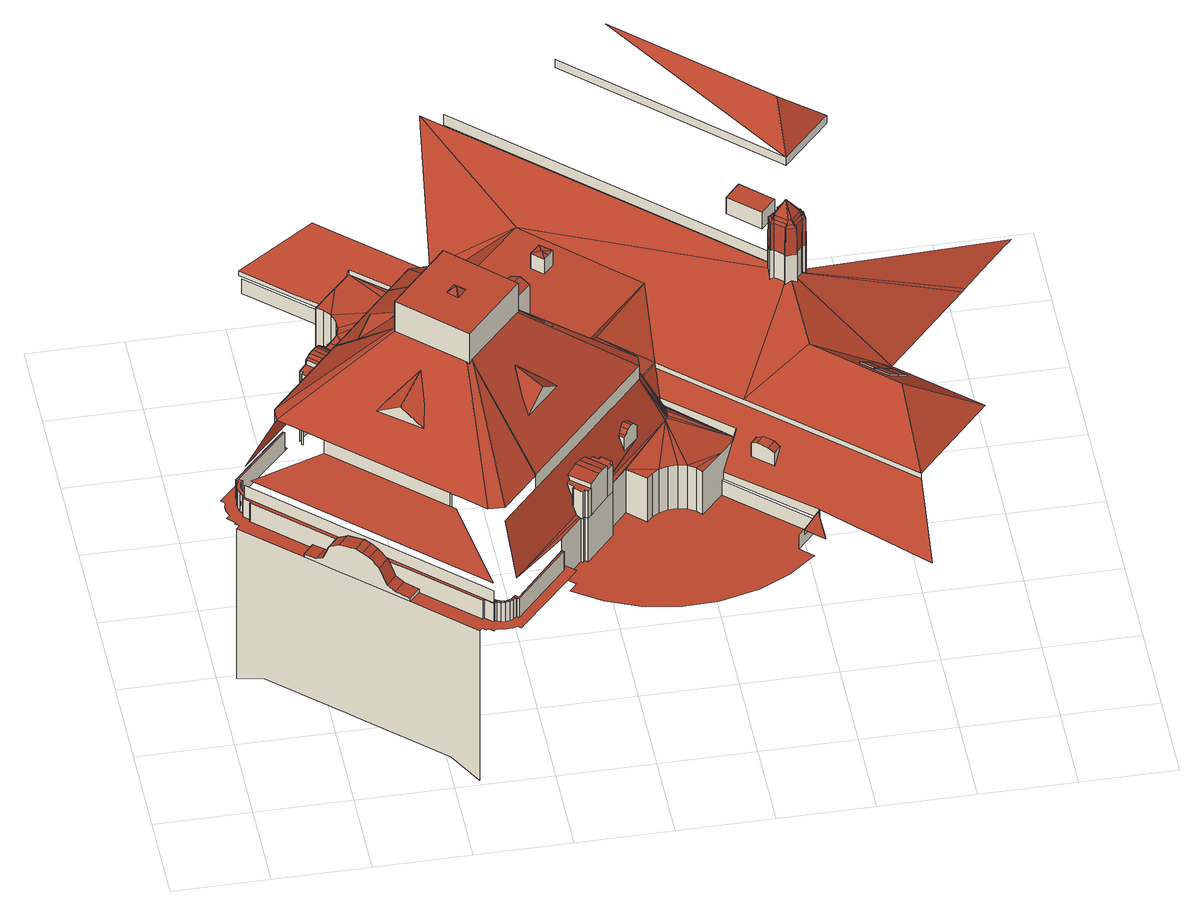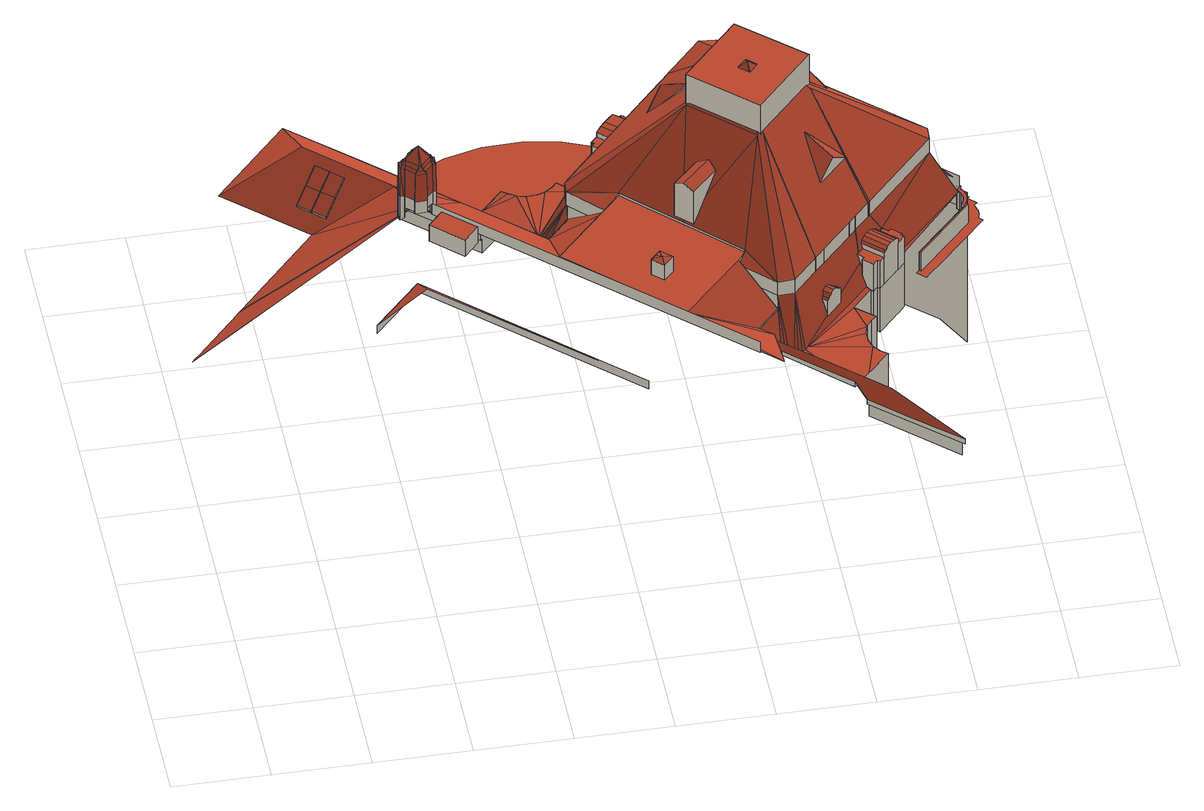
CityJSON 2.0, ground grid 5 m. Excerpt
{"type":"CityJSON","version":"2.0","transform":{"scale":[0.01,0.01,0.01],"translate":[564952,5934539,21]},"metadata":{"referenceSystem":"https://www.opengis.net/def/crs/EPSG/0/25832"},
"CityObjects":{
"building1":{"type":"Building","attributes":{"Grundfläche 2D":"3936.063557","Grundhöhe NN":"15.115"},"children":["building1-1","building1-2","building1-3","building1-4","building1-5","building1-6","building1-7","building1-8","building1-9","building1-10","building1-11","building1-12","building1-13","building1-14","building1-15","building1-16","building1-17","building1-18","building1-19","building1-20","building1-21","building1-22"],"geometry":[{"type":"MultiSurface","lod":"3","boundaries":[[[0,1,2,3,4,5,6,7,8,9,10,11,12,13]],[[14,15,16,17,18,19,20,21,22,23,24,25,26,27,28,29]],[[30,31,32,33,34,35]],[[36,37,38,39,40,41,42,43,44,45,46,47,10,9,8,7,6,5,48,49,50,51,52,53,54,55,56,57,58,59,60,61,62,63,64,65,66,67,68,69,70,71,72,73,74,75,76,77,78,79,80,81,82,83,84,85,86,87,88,25,24,23,22,21,20,89,90,91,92,93,94,95,96,97,98,99,100,101,102,103,104,105,106,107,108,109,110,111]],[[112,113,114,115]],[[116,113,112]],[[117,118,119,120]],[[121,122,123,124,125,126]],[[127,128,129,130,32,31,30,131,132,133]],[[134,135,136,137,138,139,140,141,35,34,33,142,143,144,145,146,147,148,149,150,151],[152,153,154,155,156]],[[157,115,114,158]],[[134,159,160,158,114,136,135]],[[161,162,163,164,165,166,167,168,169,170,171,172,173,174,175]],[[124,176,177,178,172,171,170,169,168,167,166,165,179,117,120]],[[180,181,112,115,182]],[[112,181,183]],[[184,180,182,185]],[[183,184,185,186]],[[121,113,116,187,188,189,190,123,122]],[[32,130,191,33]],[[115,192,193,185,182]],[[142,33,191]],[[130,129,194,195,142,191]],[[196,186,185]],[[192,115,157]],[[183,197,198,187,116,112]],[[196,185,193]],[[158,199,200,201]],[[158,201,157]],[[202,198,197,183,186,203,204]],[[178,205,173,172]],[[206,199,158]],[[178,177,176,207,208,205]],[[124,209,207,176]],[[210,211,209,124]],[[210,124,123]],[[212,198,202,213]],[[202,214,215,213]],[[216,212,213,215]],[[187,198,212]],[[217,216,215,214]],[[187,212,216]],[[187,216,217]],[[218,219,220,221,217,214,222,223,224,225]],[[226,227,211,210]],[[219,218,228]],[[228,218,225,229]],[[230,231,232,233]],[[151,234,235,236,159,134]],[[237,238,239,240,241,229,225,224,223,222,214,202,204,203,186,196,242,243,244,245,246,247,248,249,206,158,160,250,251]],[[233,232,227,226]],[[252,230,233,226]],[[252,253,231,230]],[[123,190,226,210]],[[254,255,253,252]],[[256,257,258,259]],[[259,258,260,261]],[[262,263,255,254]],[[264,265,266,267]],[[261,260,263,262]],[[268,269,270,271,272]],[[234,151,150,149,273,274,275]],[[276,256,259,261]],[[277,278,228,229,241,279]],[[160,159,236,280,281,250]],[[226,190,252]],[[188,187,217,221,220,219,228,278,277,282,283,284,285,286,287,190,189]],[[262,254,190,261]],[[252,190,254]],[[241,240,279]],[[288,277,279,240]],[[277,288,282]],[[289,290,291,292,293,294,274,273]],[[295,296,297]],[[272,271,267,266,257,256,276,298,299]],[[296,300,297]],[[284,283,282,288,240,239,238,237]],[[301,295,297]],[[300,302,297]],[[303,301,297]],[[302,304,297]],[[236,235,305,280],[302,300,296,295,301,303,306,304]],[[306,303,297]],[[307,308,309]],[[310,274,294]],[[311,284,237,312]],[[284,311,285]],[[313,311,312,314]],[[311,313,285]],[[285,313,314,315]],[[314,316,315]],[[237,251,312]],[[306,297,304]],[[317,318,307]],[[319,317,307]],[[317,319,310,294]],[[298,276,261,190,287,320,299]],[[272,299,321,322,323,324,325,326,269,268]],[[327,286,285,315,316]],[[328,329,305,235,234,275]],[[320,321,299]],[[316,314,312,251,327]],[[250,281,330,331,332,327,251]],[[333,334,335,336,74,73,337]],[[338,287,286]],[[335,334,339,340,341,336]],[[330,281,280,305,329,342]],[[343,338,286]],[[320,287,338,343,344]],[[331,330,342,345]],[[344,343,286]],[[321,320,346,322]],[[347,286,327,332]],[[320,344,348,349]],[[344,286,347,348]],[[320,349,346]],[[332,331,350]],[[346,347,351,352]],[[348,347,349]],[[351,347,353]],[[334,333,354,355]],[[349,347,346]],[[356,353,347,332]],[[355,354,357,358]],[[359,360,361,362,363,331,345,364,365]],[[358,357,366,367]],[[346,323,322]],[[368,369,352,351]],[[370,350,371]],[[352,369,323,346]],[[372,356,332,350,370]],[[319,307,309,373,374,341,375,376,377,378,379,380,381,382,383,384,385],[386,387,376]],[[370,388,372]],[[356,372,388]],[[389,390,391,350,331,363]],[[275,274,310,392,393,394,395,396,397,328],[398,399,400,401,402]],[[324,323,369]],[[388,403,368,351,353,356]],[[404,405,406,407,408,409,339,334,355,358,367]],[[377,376,375,341,340,339]],[[405,404,367,366,410,406]],[[368,403,411]],[[342,329,328,397,396,412,413,345]],[[414,415,364,345,416,391,417]],[[417,391,390]],[[416,418,371,350,391]],[[406,410,419,407]],[[409,408,407,419,420,421]],[[409,421,422,339]],[[319,385,383,382,381,380,379,378,396,395,394,393,392,310]],[[403,423,424,425,411]],[[418,426,427,403,388,370,371]],[[339,422,428,429]],[[429,377,339]],[[416,345,413]],[[429,428,430,431]],[[418,416,432]],[[376,387,386]],[[433,434,435,436,437,438,439,440,441,442,443,444,445,446,447,448,449,450,451,452,453,454,430,428,422,421,420,419,410,366,357,354,333,337,455,456,457,458,459,460,461]],[[431,430,454,462]],[[429,431,462,463]],[[464,465,432,416]],[[463,377,429]],[[462,454,453,463]],[[463,453,452,466]],[[416,413,464]],[[466,467,377,463]],[[468,469,470,465,464,412]],[[466,452,451,467]],[[471,470,469]],[[378,468,412,396]],[[472,465,470,471]],[[471,469,468,473]],[[464,413,412]],[[378,474,468]],[[467,451,450,475]],[[476,473,468]],[[475,377,467]],[[377,477,378]],[[472,427,465]],[[426,465,427]],[[475,450,449,478]],[[378,477,474]],[[478,449,448,479]],[[471,473,480,472]],[[468,474,481]],[[468,482,476]],[[468,481,483]],[[468,484,482]],[[468,483,484]],[[473,476,485,480]],[[486,478,479]],[[476,487,485]],[[488,480,485]],[[475,478,486]],[[489,483,481,474]],[[486,490,489,477,377,475]],[[491,492,493,494,424,423,403]],[[495,496,497,498]],[[499,500,501,490,486,479,448,447]],[[474,477,489]],[[476,482,489]],[[484,483,489]],[[482,484,489]],[[487,476,489,502]],[[489,490,502]],[[503,504,505,492,491,403,427,472]],[[499,447,446,506]],[[501,500,507,508]],[[506,446,445,509]],[[510,511,512,513,514,515]],[[516,513,512,511,508,507,517,518]],[[515,514,519,510]],[[520,521,522,523,504,503,472,480,488,524,525]],[[520,525,524,488,485,487,502,490,501,508,526,527,528,529,521]],[[523,522,530,531,504]],[[492,505,504,531,532]],[[533,534,535,536]],[[537,538,492,532,531]],[[539,492,540,541]],[[540,492,542,543]],[[540,543,541]],[[542,544,543]],[[543,545,541]],[[539,541,546]],[[543,544,545]],[[530,547,537,531]],[[548,549,533]],[[538,537,550,551,492]],[[547,530,522]],[[552,542,492,551,550]],[[548,533,553]],[[553,533,536,554]],[[541,545,544,542,552,555,556,557,558,559,560,561,492,539,546]],[[562,492,561,560]]],"semantics":{"surfaces":[{"type":"WallSurface"},{"type":"RoofSurface"}],"values":[0,0,0,1,0,1,0,1,1,1,1,1,0,1,0,1,0,0,1,0,1,1,0,1,1,1,1,1,1,0,0,1,0,0,0,1,0,1,0,1,0,1,1,0,0,1,0,0,0,1,0,1,0,1,0,0,0,0,0,0,0,1,1,0,0,1,1,1,1,1,0,1,1,1,0,1,0,1,1,1,1,1,1,1,1,0,1,0,1,0,1,1,1,1,1,0,1,1,0,0,0,1,1,0,1,1,0,1,1,1,1,0,0,1,1,1,1,0,1,0,0,1,0,0,1,0,0,0,0,1,1,1,0,0,1,1,0,1,1,1,0,1,1,1,1,0,0,0,0,0,1,1,0,1,1,0,0,1,1,0,1,1,1,0,0,1,1,0,0,0,0,1,0,1,1,0,1,1,1,1,1,0,1,0,0,1,1,1,1,1,1,1,0,0,1,1,1,1,0,0,1,1,1,1,0,0,1,0,0,0,1,0,1,0,1,1,1,0,1,1,1,1,1,1,1,1,1,1,1,1,1,1,0,1,1]}}]},
"building1-1":{"type":"BuildingInstallation","parents":["building1"],"geometry":[{"type":"MultiSurface","lod":"3","boundaries":[[[563,564,565,566]],[[565,567,568,566]],[[569,570,571,572]],[[570,573,574,575,576,571]],[[574,577,578,575]],[[577,579,580,578]],[[579,581,582,580]],[[583,584,585,586]],[[584,587,588,585]],[[572,589,568,567,569]],[[586,590,582,581,583]],[[591,9,564,563]],[[583,581,579,577,574,573,570,569,567,565,564,9,8,7,6,587,584]],[[592,588,587,6]],[[593,594,595,589,572,571,576,575,578,580,582,590]]],"semantics":{"surfaces":[{"type":"RoofSurface"},{"type":"WallSurface"}],"values":[0,0,0,0,0,0,0,0,0,0,0,1,1,1,1]}}]},
"building1-2":{"type":"BuildingInstallation","parents":["building1"],"geometry":[{"type":"MultiSurface","lod":"3","boundaries":[[[596,597,598,599,600,601,116,602,603,604,605,606,607]],[[166,165,606,605]],[[179,117,596,607]],[[165,179,607,606]],[[117,120,126,122,608,600,599,598,597,596]],[[608,609,601,600]],[[116,601,609]]],"semantics":{"surfaces":[{"type":"RoofSurface"},{"type":"WallSurface"}],"values":[0,1,1,1,1,1,1]}}]},
"building1-3":{"type":"BuildingInstallation","parents":["building1"],"geometry":[{"type":"MultiSurface","lod":"3","boundaries":[[[610,611,612,613,614,615,616,617,618]],[[615,619,620,621]],[[621,616,615]],[[620,619,622,623,624]],[[622,625,626,627,623]],[[626,625,628,629,630]],[[629,628,631,632,633,634]],[[635,636,632]],[[636,637,632]],[[637,633,632]],[[26,637,636]],[[638,637,26]],[[639,640,641,642,643,644,645,646,647,648,649,650,589,595,594,593,590,651,652,653,654,655,638,26,656,657,19,658,659,660,661,662,663,664,665,666,667,668,669,670,671,672,673,674]],[[675,75,610,618]],[[76,77,612,611,610,75]],[[78,79,614,613,612,77]],[[80,615,614,79]],[[81,619,615,80]],[[82,622,619,81]],[[83,625,622,82]],[[83,84,628,625]],[[85,86,632,631,628,84]],[[87,635,632,86]],[[88,25,26,636,635,87]],[[23,22,21,20,19,657,656,26,25,24]],[[89,658,19,20]],[[90,659,658,89]],[[91,660,659,90]],[[92,661,660,91]],[[93,662,661,92]],[[94,663,662,93]],[[95,664,663,94]],[[96,665,664,95]],[[97,98,667,666,665,96]],[[98,99,100,668,667]],[[100,676,669,668]],[[677,672,671,670,669,676,678,679]],[[673,672,677,680]],[[680,681,674,673]],[[681,682,639,674]],[[683,641,640,639,682,684]],[[685,643,642,641,683,686]],[[687,645,644,643,685,688]],[[646,645,687,689]],[[689,690,647,646]],[[690,691,648,647]],[[691,692,649,648]],[[692,693,650,649]],[[563,566,568,589,650,693,591]],[[586,585,588,592,694,653,652,651,590]],[[694,695,654,653]],[[696,638,655,654,695,697]],[[633,637,698,699]],[[637,638,696,698]],[[699,700,701,629,634,633]],[[702,626,630,629,701,703]],[[702,704,627,626]],[[623,627,704,705]],[[706,620,624,623,705,707]],[[706,708,621,620]],[[708,709,616,621]],[[617,616,709,710]],[[710,675,618,617]]],"semantics":{"surfaces":[{"type":"RoofSurface"},{"type":"WallSurface"}],"values":[0,0,0,0,0,0,0,0,0,0,0,0,0,1,1,1,1,1,1,1,1,1,1,1,1,1,1,1,1,1,1,1,1,1,1,1,1,1,1,1,1,1,1,1,1,1,1,1,1,1,1,1,1,1,1,1,1,1,1,1,1,1,1]}}]},
"building1-4":{"type":"BuildingInstallation","parents":["building1"],"geometry":[{"type":"MultiSurface","lod":"3","boundaries":[[[711,152,156,712]],[[711,712,155,154]],[[156,155,712]],[[154,153,711]],[[153,152,711]]],"semantics":{"surfaces":[{"type":"RoofSurface"},{"type":"WallSurface"}],"values":[0,0,1,1,1]}}]},
"building1-5":{"type":"BuildingInstallation","parents":["building1"],"geometry":[{"type":"MultiSurface","lod":"3","boundaries":[[[713,714,715]],[[714,716,715]],[[716,717,715]],[[718,719,720]],[[721,722,723,720,719]],[[724,722,721,725]],[[726,724,725,727]],[[728,729,730,731,732,733,734]],[[726,727,732,731,730]],[[715,717,718,720,723,735,736,737]],[[738,729,728,734,733,739,740,741]],[[724,726,730,729,738,171,170,169,168,167,166,605,735,723,722]],[[605,604,603,602,713,715,737,736,735]]],"semantics":{"surfaces":[{"type":"RoofSurface"},{"type":"WallSurface"}],"values":[0,0,0,0,0,0,0,0,0,0,1,1,1]}}]},
"building1-6":{"type":"BuildingInstallation","parents":["building1"],"geometry":[{"type":"MultiSurface","lod":"3","boundaries":[[[741,740,739,742,743,744,745,746,747,748,749,738]],[[743,742,187,750]],[[750,751,744,743]],[[123,124,176,746,745,744,751]],[[178,172,749,748]],[[176,177,178,748,747,746]],[[172,171,738,749]]],"semantics":{"surfaces":[{"type":"RoofSurface"},{"type":"WallSurface"}],"values":[0,1,1,1,1,1,1]}}]},
"building1-7":{"type":"BuildingInstallation","parents":["building1"],"geometry":[{"type":"MultiSurface","lod":"3","boundaries":[[[201,200,157]],[[200,199,157]],[[248,752,753,157,199,206,249]],[[244,753,752,246,245]],[[196,753,244,243,242]],[[196,193,753]],[[193,192,157]],[[193,157,753]],[[248,247,752]],[[247,246,752]]],"semantics":{"surfaces":[{"type":"RoofSurface"},{"type":"WallSurface"}],"values":[0,0,0,0,1,1,1,1,1,1]}}]},
"building1-8":{"type":"BuildingInstallation","parents":["building1"],"geometry":[{"type":"MultiSurface","lod":"3","boundaries":[[[754,755,756,757,758]],[[759,760,761,762]],[[763,759,762,764]],[[765,766,767,768,763,764,769]],[[770,771,765,769]],[[754,761,760,755]],[[772,773,774,775,770,769,764,762,761,754,758]],[[771,770,775,188]],[[772,758,757,756,189]]],"semantics":{"surfaces":[{"type":"RoofSurface"},{"type":"WallSurface"}],"values":[0,0,0,0,0,0,1,1,1]}}]},
"building1-9":{"type":"BuildingInstallation","parents":["building1"],"geometry":[{"type":"MultiSurface","lod":"3","boundaries":[[[402,776,777,398]],[[777,776,401,400]],[[402,401,776]],[[400,399,777]],[[399,398,777]]],"semantics":{"surfaces":[{"type":"RoofSurface"},{"type":"WallSurface"}],"values":[0,0,1,1,1]}}]},
"building1-10":{"type":"BuildingInstallation","parents":["building1"],"geometry":[{"type":"MultiSurface","lod":"3","boundaries":[[[778,779,780,781,782,783,784,785,786,787,788,789]],[[355,358,779,778]],[[367,404,781,780]],[[786,785,790]],[[790,791,787,786]],[[375,340,334,355,778,789,788,787,791]],[[358,367,780,779]]],"semantics":{"surfaces":[{"type":"RoofSurface"},{"type":"WallSurface"}],"values":[0,1,1,1,1,1,1]}}]},
"building1-11":{"type":"BuildingInstallation","parents":["building1"],"geometry":[{"type":"MultiSurface","lod":"3","boundaries":[[[792,793,794,795,796,797,798]],[[799,797,796,800]],[[800,801,802,803,804,805,806,799]],[[797,799,806,805,781,404,405,807,798]],[[807,808,809,810,811,795,794,793,792,798]],[[784,783,782,781,805,804,803,802]]],"semantics":{"surfaces":[{"type":"RoofSurface"},{"type":"WallSurface"}],"values":[0,0,0,1,1,1]}}]},
"building1-12":{"type":"BuildingInstallation","parents":["building1"],"geometry":[{"type":"MultiSurface","lod":"3","boundaries":[[[812,813,362,361,360]],[[812,360,359,365,814]],[[813,389,363,362]],[[414,814,365,364,415]],[[417,390,389,813,812,814,414]]],"semantics":{"surfaces":[{"type":"RoofSurface"},{"type":"WallSurface"}],"values":[0,0,1,1,1]}}]},
"building1-13":{"type":"BuildingInstallation","parents":["building1"],"geometry":[{"type":"MultiSurface","lod":"3","boundaries":[[[815,816,817,818,819,811,810,809,808,807,820,821]],[[405,406,820,807]],[[407,408,409,816,815,821]],[[406,407,821,820]],[[409,339,376,822,817,816]],[[822,823,818,817]],[[823,819,818]]],"semantics":{"surfaces":[{"type":"RoofSurface"},{"type":"WallSurface"}],"values":[0,1,1,1,1,1,1]}}]},
"building1-14":{"type":"BuildingInstallation","parents":["building1"],"geometry":[{"type":"MultiSurface","lod":"3","boundaries":[[[824,825,826]],[[827,828,829]],[[830,831,827,829]],[[825,831,830]],[[825,830,826]],[[830,832,826]],[[833,834,835,836]],[[837,833,836,838]],[[839,837,838,840]],[[841,839,840,842,843,844]],[[834,829,828,835]],[[839,841,845,846,847,848,386,830,829,834,833,837]],[[386,387,832,830]],[[826,832,387,849]],[[844,843,845,841]],[[824,826,849]]],"semantics":{"surfaces":[{"type":"RoofSurface"},{"type":"WallSurface"}],"values":[0,0,0,0,0,0,0,0,0,0,0,1,1,1,1,1]}}]},
"building1-15":{"type":"BuildingInstallation","parents":["building1"],"geometry":[{"type":"MultiSurface","lod":"3","boundaries":[[[850,851,852,853,854]],[[852,855,856,857,853]],[[858,859,851,850,860]],[[859,858,861]],[[855,861,856]],[[859,861,855]],[[851,862,852]],[[855,852,862]],[[859,862,851]],[[859,855,862]],[[853,863,864,850,854]],[[864,865,866,858,860,850]],[[866,867,868,856,861,858]],[[856,868,863,853,857]]],"semantics":{"surfaces":[{"type":"RoofSurface"},{"type":"WallSurface"}],"values":[0,0,0,0,0,0,0,0,0,0,1,1,1,1]}}]},
"building1-16":{"type":"BuildingInstallation","parents":["building1"],"geometry":[{"type":"MultiSurface","lod":"3","boundaries":[[[869,870,871,872]],[[871,873,874,872]],[[873,875,876,874]],[[875,873,871,870,877,878]],[[870,869,877]],[[876,875,878]]],"semantics":{"surfaces":[{"type":"RoofSurface"},{"type":"WallSurface"}],"values":[0,0,0,1,1,1]}}]},
"building1-17":{"type":"BuildingInstallation","parents":["building1"],"geometry":[{"type":"MultiSurface","lod":"3","boundaries":[[[879,880,881,882]],[[882,881,883,884]],[[879,882,884,885]],[[880,879,885,886]],[[881,880,886,883]]],"semantics":{"surfaces":[{"type":"RoofSurface"},{"type":"WallSurface"}],"values":[0,1,1,1,1]}}]},
"building1-18":{"type":"BuildingInstallation","parents":["building1"],"geometry":[{"type":"MultiSurface","lod":"3","boundaries":[[[887,888,889,890,891]],[[892,893,894,895,896]],[[897,898,899,900,901]],[[902,903,904,905]],[[906,907,908,909,910]],[[908,911,912,909]],[[897,912,911,898]],[[907,913,914,915,908]],[[916,895,917,918,919,898]],[[908,915,920,921,911]],[[911,921,920,895,916,898]],[[922,923,924,915,914]],[[915,924,923,925,920]],[[920,925,896,895]],[[923,922,926]],[[927,928,929,930,923,926]],[[925,931,893,892,896]],[[923,930,931,925]],[[932,930,929]],[[932,933,934,935,930]],[[894,893,931,936]],[[935,934,936,931,930]],[[933,937,938,939,940,941,934]],[[942,894,943,890,944,918]],[[936,934,941,940,945,946]],[[945,890,943,894,936,946]],[[939,947,948,940]],[[949,948,947]],[[950,948,949]],[[940,948,951,945]],[[891,890,945,951]],[[952,953,954,955,956,957]],[[958,889,888,959]],[[955,954,958,959,956]],[[960,961,962]],[[963,964,889,965,903,966,967,918]],[[968,958,954,961,969]],[[889,958,968,969,903,965]],[[970,971,972,961,954,953]],[[961,972,973]],[[961,973,962]],[[974,975,976,961,960]],[[977,976,975]],[[978,969,961,976]],[[969,978,904,903]],[[979,976,977]],[[980,976,979]],[[981,976,982]],[[976,980,983]],[[976,983,982]],[[984,978,976,985]],[[978,984,905,904]],[[976,981,986]],[[976,986,987]],[[976,987,988]],[[976,988,989]],[[990,985,976,989]],[[991,992,993,985]],[[992,994,995,993]],[[996,902,905,984]],[[996,984,985,993]],[[996,993,995]],[[985,990,991]],[[995,994,997,998,999]],[[1000,902,996,1001,1002,899]],[[1003,902,1000,899,1004,918]],[[1001,996,995,999,998,1002]],[[1005,1006,1007,997]],[[1007,998,997]],[[899,1002,1008,900]],[[1008,1002,1007,1006]],[[1002,998,1007]],[[964,963,944,890,889]],[[918,944,963]],[[894,942,918,917,895]],[[967,966,903,902,1003,918]],[[1004,899,898,919,918]],[[948,956,959,951]],[[888,887,891,951,959]],[[1009,957,956,948,950]],[[912,897,901,1008]],[[912,1008,1006,909]],[[901,900,1008]],[[1005,910,909,1006]],[[1010,1011,1012,907,906,910]],[[1013,914,913,907,1012,497,496,493]],[[1013,1014,922,914]],[[1014,1015,926,922]],[[1016,929,928,927,926,1015,491,1017]],[[1016,1018,1019,933,932,929]],[[1019,1020,1021,1022,939,938,937,933]],[[1022,505,947,939]],[[949,947,505,1023]],[[1023,1024,950,949]],[[1024,532,1025,957,1009,950]],[[1025,1026,1027,953,952,957]],[[551,542,972,971,970,953,1027,538]],[[542,540,973,972]],[[962,973,540,539]],[[960,962,539,1028]],[[1028,541,543,975,974,960]],[[975,543,544]],[[544,1029,977,975]],[[979,977,1029,545]],[[545,546,980,979]],[[983,980,546,1030]],[[561,982,983,1030]],[[981,982,561,562]],[[562,1031,986,981]],[[987,986,1031,1032]],[[988,987,1032,1033]],[[989,988,1033,1034]],[[1034,1035,990,989]],[[1036,992,991,990,1035,1037]],[[1038,1039,994,992,1036]],[[1039,1040,997,994]],[[1040,1041,1005,997]],[[1041,1010,910,1005]]],"semantics":{"surfaces":[{"type":"RoofSurface"},{"type":"WallSurface"}],"values":[0,0,0,0,0,0,0,0,0,0,0,0,0,0,0,0,0,0,0,0,0,0,0,0,0,0,0,0,0,0,0,0,0,0,0,0,0,0,0,0,0,0,0,0,0,0,0,0,0,0,0,0,0,0,0,0,0,0,0,0,0,0,0,0,0,0,0,0,0,0,0,0,0,0,0,0,0,0,0,0,0,0,0,0,1,1,1,1,1,1,1,1,1,1,1,1,1,1,1,1,1,1,1,1,1,1,1,1,1,1,1,1,1,1,1,1,1,1]}}]},
"building1-19":{"type":"BuildingInstallation","parents":["building1"],"geometry":[{"type":"MultiSurface","lod":"3","boundaries":[[[1042,1043,1044,1045]],[[1046,1047,1045,1044]],[[1047,1048,1042,1045]],[[1049,1046,1044,1043]]],"semantics":{"surfaces":[{"type":"RoofSurface"},{"type":"WallSurface"}],"values":[0,1,1,1]}}]},
"building1-20":{"type":"BuildingInstallation","parents":["building1"],"geometry":[{"type":"MultiSurface","lod":"3","boundaries":[[[1050,1051,1052,1053,1054,1055]],[[1056,1057,1053,1052]],[[1055,1054,1053,1057,1058,1059]],[[1060,1056,1052,1051]]],"semantics":{"surfaces":[{"type":"RoofSurface"},{"type":"WallSurface"}],"values":[0,1,1,1]}}]},
"building1-21":{"type":"BuildingInstallation","parents":["building1"],"geometry":[{"type":"MultiSurface","lod":"3","boundaries":[[[1061,1062,1043,1042]],[[1048,1063,1061,1042]],[[1063,1064,1062,1061]],[[1064,1049,1043,1062]]],"semantics":{"surfaces":[{"type":"RoofSurface"},{"type":"WallSurface"}],"values":[0,1,1,1]}}]},
"building1-22":{"type":"BuildingInstallation","parents":["building1"],"geometry":[{"type":"MultiSurface","lod":"3","boundaries":[[[1065,1066,1067,1051,1050,1055]],[[1059,1068,1065,1055]],[[1067,1066,1065,1068,1069,1070]],[[1070,1060,1051,1067]]],"semantics":{"surfaces":[{"type":"RoofSurface"},{"type":"WallSurface"}],"values":[0,1,1,1]}}]}
},
"vertices":[
[533,577,151],[574,540,151],[603,513,151],[1009,141,151],[1130,31,76],[1130,31,1052],[834,302,1052],[574,540,1052],[533,577,1052],[383,715,1052],[96,978,1052],[96,978,76],[212,871,151],[488,619,151],[602,652,1247],[556,694,1247],[503,743,1247],[452,790,1247],[152,1067,1247],[152,1067,1172],[152,1067,1052],[186,1036,1052],[602,652,1052],[643,614,1052],[1170,127,1052],[1209,91,1052],[1209,91,1172],[1209,91,1247],[1170,127,1247],[643,614,1247],[519,921,1528],[522,918,1528],[1052,431,1528],[1052,431,1615],[522,918,1615],[519,921,1615],[69,1120,1052],[69,1119,1052],[70,1113,1052],[72,1105,1052],[76,1091,1052],[81,1079,1052],[82,1079,1052],[65,1064,1052],[62,1062,1052],[102,1022,1052],[94,1013,1052],[114,996,1052],[1147,48,1052],[1157,38,1052],[1163,32,1052],[1172,43,1052],[1175,39,1052],[1198,17,1052],[1213,32,1052],[1226,28,1052],[1227,28,1052],[1242,25,1052],[1256,23,1052],[1257,23,1052],[1262,23,1052],[1272,22,1052],[1287,23,1052],[1294,24,1052],[1302,25,1052],[1317,29,1052],[1333,15,1052],[1357,41,1052],[1598,300,1052],[1607,310,1052],[1653,360,1052],[1655,361,1052],[1674,382,1052],[1623,430,1052],[1603,407,1052],[1603,406,1052],[1590,392,1052],[1335,107,1052],[1329,116,1052],[1322,125,1052],[1312,113,1052],[1298,103,1052],[1282,96,1052],[1264,94,1052],[1247,96,1052],[1238,100,1052],[1231,102,1052],[1219,111,1052],[1213,99,1052],[169,1084,1052],[159,1096,1052],[152,1110,1052],[147,1127,1052],[147,1144,1052],[150,1160,1052],[156,1175,1052],[165,1187,1052],[163,1189,1052],[148,1201,1052],[397,1465,1052],[428,1498,1052],[444,1515,1052],[402,1555,1052],[386,1538,1052],[377,1529,1052],[317,1466,1052],[57,1192,1052],[76,1174,1052],[73,1163,1052],[72,1161,1052],[69,1147,1052],[68,1133,1052],[690,1582,1528],[323,1183,1528],[323,1183,1615],[690,1582,1615],[627,1571,1423],[537,1628,1247],[537,1628,964],[544,1622,964],[544,1622,1247],[182,1197,1258],[564,1604,1258],[744,1797,1258],[725,1814,1247],[596,1668,1250],[551,1616,1251],[1066,418,1528],[1062,423,1528],[1057,427,1528],[1053,431,1528],[188,1082,1258],[1215,139,1258],[1081,405,1528],[916,1161,2051],[913,1161,2049],[318,1105,1615],[455,979,1615],[457,977,1615],[459,976,1615],[481,956,1615],[514,925,1615],[1057,427,1615],[1062,422,1615],[1066,418,1615],[1079,406,1615],[1082,404,1615],[1085,402,1615],[1097,390,1615],[1214,283,1615],[1219,870,2042],[1219,880,2050],[835,922,1825],[1002,946,1953],[998,820,1859],[978,731,1782],[778,906,1775],[777,1427,1784],[913,1187,2047],[913,1164,2048],[935,1187,2064],[593,1718,964],[579,1703,964],[569,1692,964],[531,1650,964],[531,1650,1247],[569,1692,1247],[579,1703,1247],[593,1718,1247],[630,1758,1247],[646,1776,1247],[655,1785,1247],[679,1812,1247],[679,1812,964],[646,1776,964],[630,1758,964],[713,1825,1247],[700,1812,1247],[690,1801,1247],[545,1637,1247],[692,1584,1528],[691,1583,1528],[692,1584,1615],[699,1592,1528],[698,1591,1528],[698,1591,1615],[699,1592,1615],[767,1750,1375],[905,1927,1327],[976,2018,1302],[1105,2182,1258],[1053,431,1615],[778,1429,1784],[782,1433,1784],[1061,423,1528],[1061,423,1615],[783,1433,1784],[713,1607,1528],[776,1675,1528],[786,1425,1792],[780,1426,1787],[777,1427,1785],[776,1675,1615],[713,1607,1615],[750,1647,1615],[690,1801,964],[787,1425,1793],[713,1825,964],[700,1812,964],[725,1814,964],[725,1815,1247],[725,1815,964],[777,1676,1528],[777,1676,1615],[780,1679,1615],[779,1679,1615],[779,1679,1528],[780,1679,1528],[813,1716,1528],[811,1714,1528],[809,1711,1528],[784,1684,1528],[784,1684,1615],[809,1711,1615],[811,1714,1615],[813,1716,1615],[829,1925,1247],[829,1925,964],[815,1718,1528],[815,1718,1615],[764,2037,1247],[764,2037,964],[731,2010,964],[731,2010,1247],[1231,870,2042],[1231,870,2237],[913,1164,2244],[1021,1941,1615],[1003,1922,1615],[972,1888,1615],[971,1887,1615],[969,1885,1615],[791,1442,1785],[925,1584,1786],[936,1596,1787],[940,1579,1801],[974,1438,1922],[978,1400,1952],[934,1402,1918],[800,1423,1804],[1198,1473,2064],[1197,1486,2054],[790,2075,1247],[790,2075,964],[805,2124,1247],[805,2124,964],[725,2285,1247],[725,2285,964],[758,2260,964],[758,2260,1247],[787,2223,964],[787,2223,1247],[804,2175,1247],[804,2175,964],[446,2768,1058],[446,2768,964],[842,2409,964],[842,2409,1058],[666,2590,1083],[436,2795,1088],[436,2795,1058],[854,2422,1058],[854,2422,1087],[1301,277,1615],[1250,871,2044],[1248,888,2057],[842,2409,1247],[970,1887,1528],[969,1885,1528],[970,1887,1615],[1212,1488,2244],[1212,1488,2054],[972,1888,1528],[1003,1922,1528],[1021,1941,1528],[1023,1943,1528],[1147,2079,1528],[1118,2197,1258],[971,1887,1528],[1457,447,1615],[1460,451,1615],[1466,458,1615],[1471,463,1615],[1487,481,1615],[1489,482,1615],[1177,1189,2241],[1177,1185,2241],[1222,1189,2274],[854,2422,1247],[914,2485,1247],[1222,1142,2240],[1218,1234,2241],[1226,1142,2240],[1223,1234,2241],[1269,1189,2240],[1531,1194,2237],[1269,1192,2240],[1471,463,1528],[1466,458,1528],[1460,451,1528],[1489,483,1615],[1021,1942,1528],[1021,1942,1615],[1022,1943,1528],[1022,1943,1615],[1023,1943,1615],[1032,1954,1615],[1489,482,1528],[1487,481,1528],[1489,483,1528],[926,2498,1247],[926,2498,1280],[1239,2216,1282],[1293,2212,1346],[1349,2209,1410],[856,2657,1410],[785,2722,1410],[1147,2079,1615],[1524,1187,2054],[1531,1194,2050],[1226,1475,2064],[1226,1488,2054],[1235,2084,1615],[1722,540,964],[1722,540,1247],[1623,430,1247],[1603,407,1247],[1623,430,964],[1135,2209,1258],[1899,738,1247],[1714,547,1251],[1333,152,1258],[1515,1208,2062],[1155,2218,1258],[1177,2224,1258],[1530,1209,2052],[1239,2216,1258],[1235,2084,1528],[1198,2225,1258],[1219,2222,1258],[1357,1871,1659],[1235,2084,1442],[1235,2084,1434],[1305,2016,1528],[1731,532,964],[1731,532,1247],[1374,1947,1615],[1743,546,964],[1743,546,1247],[1513,1438,1881],[1463,1456,1903],[1461,1460,1902],[1438,1512,1877],[1501,1577,1778],[1596,1511,1760],[1522,1434,1877],[1757,533,964],[1757,533,1247],[1349,2209,1442],[1349,2209,1434],[1371,1888,1644],[1357,1871,1644],[1399,1924,1615],[1457,447,1528],[1301,277,1528],[1702,558,1258],[1881,754,1258],[2252,1161,1258],[2128,1182,1528],[2019,1063,1528],[2012,1055,1528],[1966,1005,1528],[1949,987,1528],[1789,811,1528],[1728,744,1528],[1674,685,1528],[2082,1002,1306],[2082,1003,1306],[1399,1924,1644],[1573,1650,1667],[1611,1613,1667],[1619,1615,1659],[1949,987,1615],[1966,1005,1615],[2012,1055,1615],[2019,1063,1615],[2128,1182,1615],[1531,1187,2050],[1482,818,1841],[1469,936,1928],[1597,937,1837],[1674,929,1776],[1500,741,1777],[1711,2254,1644],[1774,551,1247],[1876,666,1247],[1908,702,1247],[1897,712,1247],[1899,713,1247],[1911,727,1247],[1908,702,964],[1285,2267,1442],[2132,1248,1615],[2124,1248,1620],[1655,1571,1667],[1599,1514,1756],[1890,1351,1659],[1617,1607,1667],[1890,1351,1644],[1897,712,964],[1899,713,964],[1911,727,964],[1899,738,964],[1404,2821,1818],[1353,2916,1847],[1349,2875,1822],[1913,1376,1644],[2253,1740,1644],[2002,854,964],[2002,854,1247],[2095,768,964],[2095,768,1247],[1914,1376,1644],[2148,130,964],[2150,129,964],[2328,135,964],[2349,136,964],[2539,184,964],[2540,185,964],[2709,269,964],[2840,371,964],[2851,379,964],[2827,401,964],[2802,424,964],[2793,432,964],[2784,441,964],[2876,542,964],[2484,898,964],[2368,775,964],[2340,804,964],[2301,828,964],[2255,841,964],[2205,839,964],[2160,824,964],[2122,799,964],[1674,382,964],[1655,361,964],[1653,360,964],[1633,338,964],[1782,237,964],[1957,165,964],[1973,162,964],[2122,799,1247],[2160,824,1247],[2125,1255,1615],[1960,1425,1615],[2205,839,1247],[2255,841,1247],[2132,1248,1528],[2125,1255,1528],[2042,1340,1528],[2125,1255,1442],[2241,1384,1442],[2125,1255,1434],[2267,1194,1258],[2301,828,1247],[2250,1284,1258],[2261,1176,1258],[2340,804,1247],[2368,775,1240],[2241,1384,1434],[2270,1213,1258],[2260,1268,1258],[2270,1232,1258],[2267,1251,1258],[2245,1345,1366],[2484,898,1240],[2250,1284,1296],[2241,1384,1410],[2574,993,1240],[2549,966,1240],[2828,1538,1831],[2923,1477,1847],[2848,1546,1847],[1453,2824,1847],[1456,2831,1847],[2851,1549,1847],[2851,1549,1915],[1456,2831,1915],[2484,898,1058],[2494,908,1058],[2494,908,1106],[2574,993,1301],[2296,1334,1442],[2618,1041,1442],[2894,1435,1808],[2876,542,1058],[2904,542,1058],[2904,542,1114],[2784,441,1058],[2896,515,1109],[2896,533,1112],[2862,496,1102],[2812,439,1088],[2901,359,1084],[2900,388,1089],[2812,439,1058],[2896,533,1058],[2862,496,1058],[2902,387,1089],[3223,491,1410],[3374,353,1410],[3374,353,1442],[3034,663,1442],[2618,1041,1410],[3120,585,1410],[2921,526,1113],[3099,357,1104],[3106,350,1104],[3379,89,1088],[3354,762,1674],[2958,1128,1674],[2928,1433,1825],[3033,2168,1967],[2054,3073,1967],[2054,3073,1915],[3033,2168,1915],[3371,1149,1442],[2956,1453,1818],[2991,1492,1818],[2989,1491,1818],[2997,1493,1815],[2988,1489,1818],[3006,1494,1811],[3006,1494,1810],[3011,1497,1809],[3011,1498,1810],[3769,787,1442],[3030,2417,2147],[2305,3083,2151],[3806,1627,1442],[2986,1488,1818],[3825,1648,1442],[3282,2436,1967],[3282,2436,1915],[3845,1670,1442],[3864,1691,1442],[3882,1711,1442],[4071,1919,1442],[4090,1939,1442],[4110,1961,1442],[3011,1512,1817],[3010,1513,1818],
[437,774,1074],[383,715,1074],[434,668,1078],[488,728,1078],[463,642,1097],[517,701,1097],[488,619,1187],[533,577,1228],[588,637,1228],[542,678,1187],[574,540,1240],[603,513,1247],[657,573,1247],[629,599,1240],[631,488,1240],[685,547,1240],[659,462,1228],[713,521,1228],[702,423,1187],[756,482,1187],[736,392,1097],[770,360,1078],[824,420,1078],[790,451,1097],[834,302,1074],[889,361,1074],[538,682,1172],[762,477,1172],[437,774,1052],[889,361,1052],[756,482,1172],[713,521,1172],[685,547,1172],
[537,1628,1423],[544,1622,1423],[551,1616,1423],[564,1604,1423],[586,1584,1423],[598,1598,1423],[661,1608,1423],[596,1668,1423],[591,1672,1423],[569,1692,1423],[531,1650,1423],[545,1637,1423],[586,1584,1331],[598,1598,1330],
[1603,406,1172],[1590,392,1172],[1335,107,1172],[1329,116,1172],[1322,125,1172],[1312,113,1172],[1325,104,1172],[1335,94,1172],[1613,398,1172],[1298,103,1172],[1306,89,1174],[1322,101,1174],[1282,96,1172],[1286,81,1174],[1294,84,1174],[1264,94,1172],[1264,78,1174],[1265,78,1174],[1247,96,1172],[1243,81,1174],[1248,80,1174],[1238,100,1172],[1231,102,1172],[1224,88,1174],[1233,85,1174],[1219,111,1172],[1213,99,1172],[1216,94,1174],[1207,85,1172],[132,1166,1172],[129,1150,1172],[128,1145,1172],[128,1135,1172],[129,1124,1172],[130,1120,1172],[134,1104,1172],[144,1086,1172],[147,1082,1172],[144,1059,1172],[178,1028,1172],[170,1019,1172],[790,451,1172],[824,420,1172],[1158,114,1172],[1167,122,1172],[1193,98,1172],[643,614,1172],[186,1036,1172],[169,1084,1172],[159,1096,1172],[152,1110,1172],[147,1127,1172],[147,1144,1172],[150,1160,1172],[156,1175,1172],[165,1187,1172],[163,1189,1172],[148,1201,1172],[428,1498,1172],[420,1504,1172],[390,1472,1172],[353,1433,1172],[131,1198,1172],[142,1187,1172],[140,1184,1172],[1613,398,1052],[420,1504,1052],[131,1198,1052],[390,1472,1052],[353,1433,1052],[142,1187,1052],[140,1184,1052],[132,1166,1052],[128,1145,1052],[129,1150,1052],[129,1124,1052],[128,1135,1052],[134,1104,1052],[130,1120,1052],[144,1086,1052],[147,1082,1052],[144,1059,1052],[178,1028,1052],[170,1019,1052],[1158,114,1052],[1167,122,1052],[1207,85,1052],[1193,98,1052],[1216,94,1052],[1224,88,1052],[1233,85,1052],[1243,81,1052],[1264,78,1052],[1248,80,1052],[1265,78,1052],[1286,81,1052],[1306,89,1052],[1294,84,1052],[1322,101,1052],[1325,104,1052],[1335,94,1052],
[1002,946,1971],[880,816,1866],
[669,1601,1453],[669,1601,1454],[658,1611,1453],[670,1602,1454],[673,1604,1456],[680,1609,1461],[681,1609,1461],[642,1645,1461],[697,1622,1470],[593,1718,1470],[579,1703,1461],[610,1736,1472],[714,1640,1472],[630,1758,1470],[734,1662,1470],[677,1764,1453],[655,1785,1453],[646,1776,1461],[657,1765,1461],[748,1682,1461],[754,1693,1453],[679,1762,1453],[569,1692,1453],[591,1672,1453],[596,1668,1453],[655,1785,1423],[746,1701,1423],[679,1762,1423],[677,1764,1423],
[780,1738,1423],[750,1766,1423],[763,1779,1423],[725,1814,1423],[713,1825,1423],[700,1812,1423],[690,1801,1423],[679,1812,1423],[750,1766,1320],[763,1779,1320],
[978,1400,1956],[856,1511,1866],
[968,2012,1401],[996,1986,1401],[1002,1995,1393],[976,2018,1393],[975,2020,1393],[976,1947,1431],[992,1968,1423],[956,2000,1423],[939,1980,1431],[957,1930,1423],[922,1962,1423],[934,1917,1401],[934,1918,1402],[935,1918,1402],[938,1920,1405],[905,1944,1401],[897,1935,1393],[923,1910,1393],[975,2020,1297],[968,2012,1297],[905,1944,1300],[897,1935,1300],
[1589,837,1866],[1469,936,1941],
[1731,532,1423],[1743,546,1423],[1757,533,1423],[1774,551,1423],[1744,578,1423],[1731,589,1423],[1682,633,1423],[1664,613,1423],[1698,582,1423],[1688,570,1423],[1714,547,1423],[1722,540,1423],[1698,582,1306],[1688,570,1306],
[1865,676,1453],[1853,687,1453],[1851,689,1453],[1777,754,1453],[1747,726,1461],[1849,636,1461],[1876,666,1453],[1825,609,1463],[1722,700,1463],[1695,666,1457],[1673,641,1453],[1731,589,1453],[1744,578,1453],[1774,551,1453],[1796,576,1457],[1876,666,1423],[1865,676,1423],[1853,687,1423],[1851,689,1423],[1786,747,1423],
[1614,1610,1903],[1573,1650,1877],[1655,1571,1877],
[1899,713,1423],[1911,727,1423],[1863,770,1423],[1850,757,1423],[1820,784,1423],[1908,702,1423],[1897,712,1423],[1863,770,1320],[1850,757,1320],
[2058,1027,1393],[2056,1026,1394],[2083,1004,1393],[2051,1023,1399],[2049,1021,1401],[2076,996,1401],[2082,1002,1395],[2055,1025,1395],[2082,1003,1394],[2047,965,1431],[2065,984,1423],[2031,1015,1423],[2011,997,1431],[2030,946,1423],[1997,977,1423],[2014,928,1401],[1986,953,1401],[2005,919,1393],[1982,945,1396],[1980,942,1393],[1998,925,1393],[2005,919,1307],[2047,965,1307],[2065,984,1306],[2076,996,1306],[2083,1004,1306],
[1728,1947,1740],[1780,1946,1749],[1781,1948,1749],[1781,2002,1740],[1753,1974,1740],[1783,1946,1749],[1837,1949,1740],[1809,1975,1740],[1784,1893,1740],[1782,1946,1749],[1756,1920,1740],[1810,1920,1740],[1781,1946,1749],[1781,2002,1644],[1728,1947,1644],[1756,1920,1644],[1784,1893,1644],[1810,1920,1644],[1837,1949,1644],
[2661,914,1301],[2626,875,1301],[2651,853,1316],[2692,898,1316],[2698,810,1316],[2739,856,1316],[2726,785,1301],[2761,824,1301],[2626,875,1214],[2726,785,1214],
[2913,1817,2020],[2761,1958,2020],[2682,1873,2020],[2835,1732,2020],[2682,1873,1915],[2835,1732,1915],[2913,1817,1915],[2761,1958,1915],
[2919,1454,2199],[2931,1455,2199],[2931,1459,2199],[2915,1457,2199],[2915,1454,2199],[2851,1522,2199],[2851,1508,2199],[2854,1508,2199],[2858,1523,2199],[2851,1523,2199],[2907,1585,2199],[2908,1579,2199],[2923,1581,2199],[2922,1586,2199],[2912,1585,2199],[2979,1528,2199],[2981,1515,2199],[2988,1515,2199],[2988,1529,2199],[2884,1603,1990],[2885,1587,1990],[2888,1586,2162],[2887,1603,2162],[2884,1606,1990],[2899,1583,2177],[2898,1593,2177],[2848,1546,1990],[2847,1545,1990],[2849,1542,2162],[2882,1551,2199],[2883,1522,2234],[2915,1522,2278],[2913,1541,2252],[2854,1532,2177],[2876,1557,2177],[2829,1544,1990],[2831,1541,2162],[2844,1542,2162],[2842,1531,2177],[2828,1544,1990],[2828,1538,1990],[2828,1514,1990],[2828,1485,1990],[2831,1488,2162],[2842,1499,2177],[2831,1485,1990],[2847,1486,1990],[2848,1489,2162],[2834,1488,2162],[2851,1500,2177],[2869,1467,1990],[2871,1465,1990],[2893,1446,1990],[2896,1448,2162],[2871,1469,2162],[2900,1518,2258],[2883,1484,2199],[2915,1485,2233],[2906,1453,2177],[2878,1477,2177],[2894,1435,1990],[2897,1434,2162],[2894,1434,1990],[2894,1431,1990],[2907,1445,2177],[2954,1447,1990],[2954,1450,1990],[2951,1452,2162],[2951,1447,2162],[2951,1437,2162],[2954,1434,1990],[2940,1456,2177],[2940,1447,2177],[2991,1493,1990],[2990,1496,2162],[2991,1492,1990],[2917,1516,2271],[2926,1480,2226],[2956,1486,2199],[2958,1517,2227],[2922,1521,2270],[2962,1480,2177],[2985,1506,2177],[2956,1453,1990],[2986,1488,1990],[2988,1489,1990],[2989,1491,1990],[2997,1493,1990],[3006,1494,1990],[3008,1497,2162],[3011,1495,1990],[2997,1507,2177],[3011,1497,1990],[3011,1498,1990],[3010,1513,1990],[3011,1512,1990],[3011,1510,1990],[2996,1538,2177],[3006,1549,2162],[3010,1514,1990],[3010,1522,1990],[3010,1523,1990],[3010,1524,1990],[3009,1552,1990],[2992,1551,1990],[2989,1551,1990],[2988,1548,2162],[2987,1551,1990],[2986,1548,2162],[2982,1537,2177],[2945,1591,1990],[2942,1590,2162],[2962,1571,2162],[2948,1557,2199],[2954,1563,2177],[2931,1585,2177],[2929,1523,2262],[2917,1536,2259],[2944,1610,1990],[2941,1607,2162],[2942,1591,2162],[2931,1595,2177],[2928,1433,1990],[2884,1606,1915],[2884,1603,1915],[2885,1587,1915],[2847,1545,1846],[2829,1544,1835],[2828,1544,1835],[2828,1485,1802],[2828,1514,1818],[2831,1485,1804],[2847,1486,1812],[2869,1467,1813],[2871,1465,1813],[2893,1446,1814],[2894,1434,1807],[2894,1431,1806],[2954,1434,1811],[2954,1447,1816],[2954,1450,1818],[2991,1493,1818],[3011,1495,1808],[3011,1510,1816],[3010,1514,1818],[3010,1522,1822],[3010,1523,1823],[3010,1524,1823],[3009,1552,1838],[2989,1551,1847],[2992,1551,1847],[2987,1551,1847],[2987,1551,1915],[2945,1591,1915],[2944,1610,1915],
[3301,994,1578],[3240,1050,1579],[3183,988,1645],[3245,932,1645],[3183,988,1635],[3245,932,1635],[3301,994,1569],[3240,1050,1569],
[3362,939,1578],[3303,993,1578],[3246,931,1645],[3308,874,1644],[3362,933,1582],[3365,937,1578],[3246,931,1635],[3308,874,1634],[3362,933,1572],[3365,937,1568],[3303,993,1569],
[3358,1056,1512],[3296,1113,1513],[3358,1056,1502],[3296,1113,1503],
[3421,999,1512],[3367,1048,1512],[3359,1055,1512],[3421,999,1502],[3367,1048,1502],[3359,1055,1502]
]}
